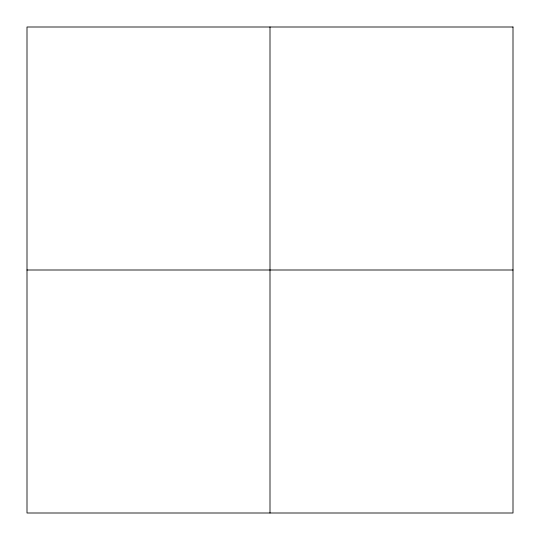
<?xml version="1.0" encoding="UTF-8"?>
<svg xmlns="http://www.w3.org/2000/svg" width="540" height="540" viewBox="0 0 540 540"><rect width="100%" height="100%" fill="white"/><g stroke="black" fill="none" stroke-linecap="round" stroke-linejoin="round"><path stroke-width="0.81" d="M27 270L513 270M270 27L270 513M513 27L27 27L27 513L513 513L513 27"/></g></svg>
